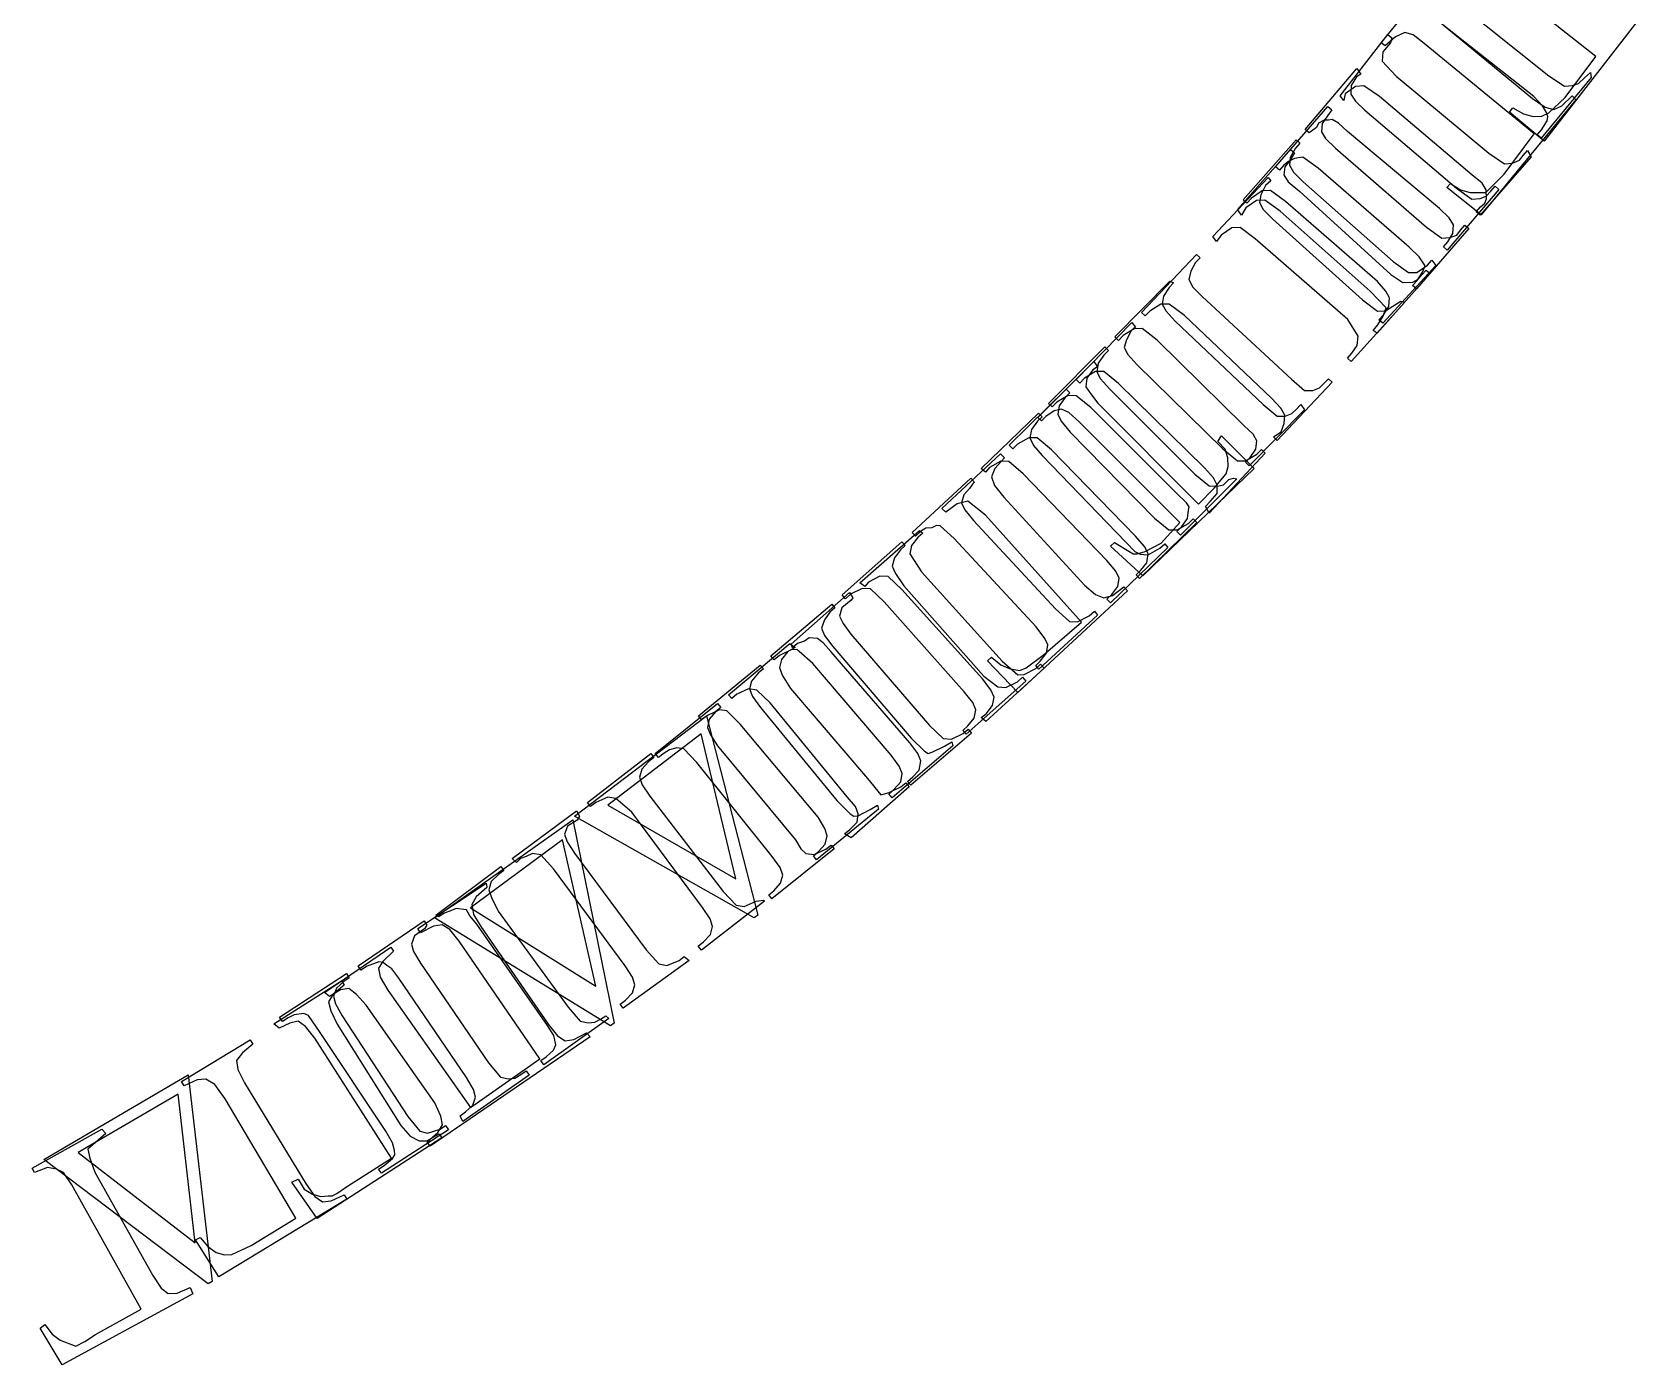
# Model space of a CAD drawing. Header units: millimetres. Extents: x -330 to 330, y -330 to 331.
# Drawn here: x 154.3 to 262.9, y -290.8 to -200.6 of the extents above; entities that cross this region are included whole.
import ezdxf

# ---------------------------------------------------------------- set-up
doc = ezdxf.new("R2010")
doc.units = ezdxf.units.MM
for name, color, linetype in [('Layer 1', 7, 'Continuous'), ('Layer 1 (2)', 7, 'Continuous'), ('Layer 1 (3)', 7, 'Continuous')]:
    doc.layers.add(name, color=color, linetype=linetype)

msp = doc.modelspace()

# ---------------------------------------------------------------- linework, layer by layer
at = {"layer": 'Layer 1'}
for p, q in [((245.573, -201.303, -90), (249.008, -197.118, -90)), ((247.18, -200.611, -90), (246.543625, -200.91225, -90)), ((247.748125, -200.7815, -90), (247.18, -200.611, -90)), ((248.494, -201.366, -90), (247.748125, -200.7815, -90)), ((249.627, -199.985, -90), (255.824, -205.072, -90)), ((245.839, -201.521, -90), (245.573, -201.303, -90)), ((246.543625, -200.91225, -90), (245.839, -201.521, -90)), ((255.935, -207.474, -90), (248.494, -201.366, -90)), ((255.824, -205.072, -90), (256.663375, -205.65575, -90)), ((257.7955, -205.57425, -90), (258.491, -204.903, -90)), ((258.491, -204.903, -90), (258.757, -205.171, -90)), ((258.757, -205.171, -90), (252.336, -212.944, -90)), ((256.663375, -205.65575, -90), (257.253, -205.824, -90)), ((257.253, -205.824, -90), (257.7955, -205.57425, -90)), ((253.895, -210.206, -90), (255.935, -207.474, -90)), ((235.868, -212.579, -90), (239.456, -208.538, -90)), ((239.417, -209.248, -90), (239.054625, -209.699, -90)), ((239.714, -208.767, -90), (239.417, -209.248, -90)), ((239.456, -208.538, -90), (239.714, -208.767, -90)), ((239.054625, -209.699, -90), (239.005, -210.252, -90)), ((239.005, -210.252, -90), (239.290125, -210.713875, -90)), ((252.669, -211.444, -90), (253.895, -210.206, -90)), ((239.290125, -210.713875, -90), (240.068, -211.37, -90)), ((240.068, -211.37, -90), (246.222, -216.995, -90)), ((250.027, -211.109, -90), (250.258, -210.828, -90)), ((252.336, -212.944, -90), (250.027, -211.109, -90)), ((250.258, -210.828, -90), (250.951625, -211.2505, -90)), ((250.951625, -211.2505, -90), (251.607, -211.442, -90)), ((251.607, -211.442, -90), (252.669, -211.444, -90)), ((236.125, -212.982, -90), (235.868, -212.579, -90)), ((236.428, -212.467, -90), (236.125, -212.982, -90)), ((237.157, -211.982, -90), (236.428, -212.467, -90)), ((237.715, -211.956, -90), (237.157, -211.982, -90)), ((238.741, -212.705, -90), (237.715, -211.956, -90)), ((244.834, -218.116, -90), (238.741, -212.705, -90)), ((229.373, -219.555, -90), (233.081, -215.624, -90)), ((233.332, -215.86, -90), (233.025, -216.185, -90)), ((233.081, -215.624, -90), (233.332, -215.86, -90)), ((232.69725, -216.753625, -90), (232.578, -217.323, -90)), ((233.025, -216.185, -90), (232.69725, -216.753625, -90)), ((248.887, -216.914, -90), (245.298, -220.955, -90)), ((246.222, -216.995, -90), (247.046, -217.531, -90)), ((248.0895, -217.309375, -90), (248.333, -217.02, -90)), ((248.333, -217.02, -90), (248.63, -216.686, -90)), ((248.63, -216.686, -90), (248.887, -216.914, -90)), ((232.578, -217.323, -90), (232.832, -217.847875, -90)), ((232.832, -217.847875, -90), (233.467, -218.468, -90)), ((245.91, -219.241, -90), (244.834, -218.116, -90)), ((247.046, -217.531, -90), (247.717, -217.511, -90)), ((247.717, -217.511, -90), (248.0895, -217.309375, -90)), ((230.68, -218.997, -90), (229.936, -219.46, -90)), ((231.238, -218.987, -90), (230.68, -218.997, -90)), ((232.271, -219.767, -90), (231.238, -218.987, -90)), ((233.467, -218.468, -90), (239.51, -224.058, -90)), ((245.721875, -219.810875, -90), (245.91, -219.241, -90)), ((224.941, -224.086, -90), (228.725, -220.229, -90)), ((228.725, -220.229, -90), (228.971, -220.546, -90)), ((229.624, -219.791, -90), (229.373, -219.555, -90)), ((229.936, -219.46, -90), (229.624, -219.791, -90)), ((238.17, -225.358, -90), (232.271, -219.767, -90)), ((245.344, -220.386, -90), (245.721875, -219.810875, -90)), ((228.347125, -221.406625, -90), (228.189, -221.918, -90)), ((228.659, -220.788, -90), (228.347125, -221.406625, -90)), ((228.971, -220.546, -90), (228.659, -220.788, -90)), ((245.041, -220.779, -90), (245.344, -220.386, -90)), ((245.298, -220.955, -90), (245.041, -220.779, -90)), ((228.189, -221.918, -90), (228.433375, -222.392125, -90)), ((228.433375, -222.392125, -90), (229.055, -223.08, -90)), ((226.258, -223.554, -90), (225.506, -224.002, -90)), ((226.817, -223.555, -90), (226.258, -223.554, -90)), ((227.804, -224.355, -90), (226.817, -223.555, -90)), ((229.055, -223.08, -90), (234.871, -228.787, -90)), ((225.186, -224.327, -90), (224.941, -224.086, -90)), ((225.506, -224.002, -90), (225.186, -224.327, -90)), ((233.621, -230.0618, -90), (227.804, -224.355, -90)), ((242.258, -224.277, -90), (238.55, -228.209, -90)), ((239.51, -224.058, -90), (240.399, -224.838, -90)), ((240.951, -224.835, -90), (241.401375, -224.645875, -90)), ((241.401375, -224.645875, -90), (241.701, -224.366, -90)), ((241.701, -224.366, -90), (242.007, -224.041, -90)), ((242.007, -224.041, -90), (242.258, -224.277, -90)), ((220.414, -228.533, -90), (224.274, -224.752, -90)), ((224.196, -225.31, -90), (223.794, -225.86325, -90)), ((224.515, -224.997, -90), (224.196, -225.31, -90)), ((224.274, -224.752, -90), (224.515, -224.997, -90)), ((238.8035, -226.03525, -90), (238.17, -225.358, -90)), ((240.399, -224.838, -90), (240.951, -224.835, -90)), ((223.794, -225.86325, -90), (223.704, -226.43, -90)), ((223.704, -226.43, -90), (223.9395, -226.913375, -90)), ((239.053, -226.51, -90), (238.8035, -226.03525, -90)), ((239.01325, -227.077375, -90), (239.053, -226.51, -90)), ((223.9395, -226.913375, -90), (224.547, -227.645, -90)), ((224.547, -227.645, -90), (230.249, -233.4709, -90)), ((238.299, -227.973, -90), (238.822, -227.641, -90)), ((238.822, -227.641, -90), (239.01325, -227.077375, -90)), ((220.654, -228.779, -90), (220.414, -228.533, -90)), ((220.98, -228.46, -90), (220.654, -228.779, -90)), ((221.741, -228.027, -90), (220.98, -228.46, -90)), ((222.3, -228.04, -90), (221.741, -228.027, -90)), ((223.271, -228.859, -90), (222.3, -228.04, -90)), ((228.973, -234.6801, -90), (223.271, -228.859, -90)), ((234.871, -228.787, -90), (235.859, -229.587, -90)), ((237.17, -229.14, -90), (237.483, -228.822, -90)), ((237.483, -228.822, -90), (237.728, -229.063, -90)), ((238.55, -228.209, -90), (238.299, -227.973, -90)), ((215.868, -232.8097, -90), (219.837, -229.129, -90)), ((219.446625, -230.115662, -90), (219.226, -230.6719, -90)), ((220.1, -229.381, -90), (219.446625, -230.115662, -90)), ((219.837, -229.129, -90), (220.1, -229.381, -90)), ((234.240625, -230.751575, -90), (233.621, -230.0618, -90)), ((237.728, -229.063, -90), (233.944, -233.1296, -90)), ((235.859, -229.587, -90), (236.412, -229.595, -90)), ((236.412, -229.595, -90), (237.17, -229.14, -90)), ((219.226, -230.6719, -90), (219.43, -231.2506, -90)), ((234.48, -231.2312, -90), (234.240625, -230.751575, -90)), ((219.43, -231.2506, -90), (220.063, -232.0528, -90)), ((220.063, -232.0528, -90), (225.515, -238.0006, -90)), ((234.017, -232.3536, -90), (234.478375, -231.7975, -90)), ((234.478375, -231.7975, -90), (234.48, -231.2312, -90)), ((216.126, -233.0622, -90), (215.868, -232.8097, -90)), ((216.90225, -232.496375, -90), (216.126, -233.0622, -90)), ((217.629, -232.3261, -90), (216.90225, -232.496375, -90)), ((218.827, -233.2672, -90), (217.629, -232.3261, -90)), ((225.3, -240.5141, -90), (218.827, -233.2672, -90)), ((233.698, -232.679, -90), (234.017, -232.3536, -90)), ((233.944, -233.1296, -90), (233.698, -232.679, -90)), ((233.1, -233.7625, -90), (229.239, -237.5442, -90)), ((230.249, -233.4709, -90), (231.22, -234.2493, -90)), ((231.22, -234.2493, -90), (231.773, -234.2684, -90)), ((231.773, -234.2684, -90), (232.54, -233.8292, -90)), ((232.54, -233.8292, -90), (232.859, -233.5167, -90)), ((232.859, -233.5167, -90), (233.1, -233.7625, -90)), ((229.578875, -235.381788, -90), (228.973, -234.6801, -90)), ((229.809, -235.8662, -90), (229.578875, -235.381788, -90)), ((229.324, -236.9793, -90), (229.721, -236.491525, -90)), ((229.721, -236.491525, -90), (229.809, -235.8662, -90)), ((228.999, -237.2981, -90), (229.324, -236.9793, -90)), ((229.239, -237.5442, -90), (228.999, -237.2981, -90)), ((228.414, -238.3763, -90), (220.994, -245.2584, -90)), ((225.515, -238.0006, -90), (226.26725, -238.6317, -90)), ((226.26725, -238.6317, -90), (226.829, -238.8695, -90)), ((226.829, -238.8695, -90), (227.40025, -238.695263, -90)), ((227.40025, -238.695263, -90), (228.18, -238.1242, -90)), ((228.18, -238.1242, -90), (228.414, -238.3763, -90)), ((222.709, -242.7295, -90), (225.3, -240.5141, -90)), ((201.427, -245.4142, -90), (205.576, -241.9513, -90)), ((205.576, -241.9513, -90), (205.939, -242.2157, -90)), ((205.00925, -243.021338, -90), (204.875, -243.5788, -90)), ((205.454, -242.5019, -90), (205.00925, -243.021338, -90)), ((205.939, -242.2157, -90), (205.454, -242.5019, -90)), ((218.955, -243.128, -90), (219.221, -242.8814, -90)), ((220.994, -245.2584, -90), (218.955, -243.128, -90)), ((219.221, -242.8814, -90), (219.85175, -243.393763, -90)), ((221.557, -243.6013, -90), (222.709, -242.7295, -90)), ((204.875, -243.5788, -90), (205.070625, -244.096075, -90)), ((205.070625, -244.096075, -90), (205.621, -244.9882, -90)), ((219.85175, -243.393763, -90), (220.475, -243.6722, -90)), ((220.475, -243.6722, -90), (221.14125, -243.773588, -90)), ((221.14125, -243.773588, -90), (221.557, -243.6013, -90)), ((202.79, -245.0155, -90), (201.997, -245.3864, -90)), ((203.346, -245.1126, -90), (202.79, -245.0155, -90)), ((204.25, -245.9661, -90), (203.346, -245.1126, -90)), ((205.621, -244.9882, -90), (210.842, -251.0776, -90)), ((196.482, -249.3888, -90), (200.699, -246.0093, -90)), ((200.914, -246.2778, -90), (200.566, -246.5569, -90)), ((200.699, -246.0093, -90), (200.914, -246.2778, -90)), ((201.647, -245.6785, -90), (201.427, -245.4142, -90)), ((201.997, -245.3864, -90), (201.647, -245.6785, -90)), ((209.47, -252.3172, -90), (204.25, -245.9661, -90)), ((200.117625, -247.0675, -90), (200.018, -247.6222, -90)), ((200.566, -246.5569, -90), (200.117625, -247.0675, -90)), ((200.018, -247.6222, -90), (200.20475, -248.122475, -90)), ((200.20475, -248.122475, -90), (200.687, -248.8797, -90)), ((196.697, -249.6573, -90), (196.482, -249.3888, -90)), ((197.084, -249.3721, -90), (196.697, -249.6573, -90)), ((197.442, -249.143775, -90), (197.084, -249.3721, -90)), ((197.941, -249.017, -90), (197.442, -249.143775, -90)), ((198.408, -249.0848, -90), (197.941, -249.017, -90)), ((199.293, -249.9965, -90), (198.408, -249.0848, -90)), ((200.687, -248.8797, -90), (205.966, -255.2382, -90)), ((204.389, -256.355, -90), (199.293, -249.9965, -90)), ((213.657, -251.6354, -90), (209.72, -255.0982, -90)), ((210.842, -251.0776, -90), (211.745, -252.1955, -90)), ((212.294, -252.0341, -90), (213.094, -251.6573, -90)), ((213.094, -251.6573, -90), (213.437, -251.3713, -90)), ((213.437, -251.3713, -90), (213.657, -251.6354, -90)), ((210.018875, -252.981713, -90), (209.47, -252.3172, -90)), ((211.745, -252.1955, -90), (212.294, -252.0341, -90)), ((181.557, -260.4999, -90), (190.911, -253.8687, -90)), ((190.911, -253.8687, -90), (193.702, -267.6363, -90)), ((210.21, -253.4708, -90), (210.018875, -252.981713, -90)), ((210.1415, -254.0267, -90), (210.21, -253.4708, -90)), ((209.288, -254.8339, -90), (209.638, -254.5418, -90)), ((209.72, -255.0982, -90), (209.288, -254.8339, -90)), ((209.638, -254.5418, -90), (210.1415, -254.0267, -90)), ((190.21, -255.24, -90), (183.979, -259.8372, -90)), ((192.467, -265.1338, -90), (190.21, -255.24, -90)), ((208.587, -255.852, -90), (204.369, -259.2315, -90)), ((205.966, -255.2382, -90), (206.326375, -255.839925, -90)), ((206.326375, -255.839925, -90), (206.668, -256.1499, -90)), ((206.668, -256.1499, -90), (207.216, -256.2235, -90)), ((207.216, -256.2235, -90), (208.023, -255.8626, -90)), ((208.023, -255.8626, -90), (208.371, -255.5835, -90)), ((208.371, -255.5835, -90), (208.587, -255.852, -90)), ((204.92225, -257.113675, -90), (204.389, -256.355, -90)), ((205.103, -257.6184, -90), (204.92225, -257.113675, -90)), ((204.51, -258.6778, -90), (204.959125, -258.171575, -90)), ((204.959125, -258.171575, -90), (205.103, -257.6184, -90)), ((204.154, -258.963, -90), (204.51, -258.6778, -90)), ((204.369, -259.2315, -90), (204.154, -258.963, -90)), ((193.446, -267.8217, -90), (181.557, -260.4999, -90)), ((183.979, -259.8372, -90), (192.467, -265.1338, -90)), ((170.689, -267.6884, -90), (175.251, -264.774, -90)), ((175.251, -264.774, -90), (175.436, -265.064, -90)), ((174.686875, -265.674925, -90), (174.375, -266.1837, -90)), ((175.436, -265.064, -90), (174.686875, -265.674925, -90)), ((174.375, -266.1837, -90), (174.528125, -266.789412, -90)), ((174.528125, -266.789412, -90), (174.952, -267.6916, -90)), ((171.041, -267.9784, -90), (170.689, -267.6884, -90)), ((171.757625, -267.643838, -90), (171.041, -267.9784, -90)), ((172.325, -267.4934, -90), (171.757625, -267.643838, -90)), ((172.8305, -267.868237, -90), (172.325, -267.4934, -90)), ((173.447, -268.6531, -90), (172.8305, -267.868237, -90)), ((174.952, -267.6916, -90), (179.268, -274.558, -90)), ((193.702, -267.6363, -90), (193.446, -267.8217, -90)), ((178.63, -276.766, -90), (173.447, -268.6531, -90)), ((179.268, -274.558, -90), (179.900625, -275.276675, -90)), ((154.328, -277.4449, -90), (159.056, -274.8094, -90)), ((159.312, -275.1099, -90), (158.097, -276.164, -90)), ((159.056, -274.8094, -90), (159.312, -275.1099, -90)), ((182.042, -275.4031, -90), (173.618, -280.8517, -90)), ((179.900625, -275.276675, -90), (180.516, -275.6058, -90)), ((180.516, -275.6058, -90), (181.036, -275.597687, -90)), ((181.036, -275.597687, -90), (181.856, -275.1131, -90)), ((181.856, -275.1131, -90), (182.042, -275.4031, -90)), ((158.097, -276.164, -90), (158.232625, -276.774425, -90)), ((158.232625, -276.774425, -90), (158.582, -277.7039, -90)), ((175.651, -278.6691, -90), (178.63, -276.766, -90)), ((154.495, -277.7457, -90), (154.328, -277.4449, -90)), ((155.380875, -277.399212, -90), (154.495, -277.7457, -90)), ((155.972, -277.5055, -90), (155.380875, -277.399212, -90)), ((156.4565, -277.74225, -90), (155.972, -277.5055, -90)), ((157.022, -278.5733, -90), (156.4565, -277.74225, -90)), ((158.582, -277.7039, -90), (162.486, -284.7077, -90)), ((161.709, -286.9826, -90), (157.022, -278.5733, -90)), ((171.886, -278.3918, -90), (172.316, -278.1966, -90)), ((173.618, -280.8517, -90), (171.886, -278.3918, -90)), ((172.316, -278.1966, -90), (172.737125, -278.864025, -90)), ((172.737125, -278.864025, -90), (173.285, -279.1983, -90)), ((174.933, -279.167963, -90), (175.651, -278.6691, -90)), ((173.285, -279.1983, -90), (173.85425, -279.3636, -90)), ((173.85425, -279.3636, -90), (174.362, -279.3213, -90)), ((174.362, -279.3213, -90), (174.629219, -279.318942, -90)), ((174.629219, -279.318942, -90), (174.933, -279.167963, -90)), ((162.486, -284.7077, -90), (163.05275, -285.557612, -90)), ((165.197, -285.9483, -90), (156.357, -290.7539, -90)), ((163.05275, -285.557612, -90), (163.54, -285.9303, -90)), ((163.54, -285.9303, -90), (164.136, -285.896188, -90)), ((164.136, -285.896188, -90), (165.029, -285.5263, -90)), ((165.029, -285.5263, -90), (165.197, -285.9483, -90)), ((158.622, -288.7034, -90), (161.709, -286.9826, -90)), ((154.881, -288.2581, -90), (155.198, -288.0242, -90)), ((156.357, -290.7539, -90), (154.881, -288.2581, -90)), ((155.198, -288.0242, -90), (155.689, -288.671588, -90)), ((155.689, -288.671588, -90), (156.228, -289.09, -90)), ((157.901625, -289.17085, -90), (158.622, -288.7034, -90)), ((156.228, -289.09, -90), (157.296, -289.4964, -90)), ((157.296, -289.4964, -90), (157.901625, -289.17085, -90))]:
    msp.add_line(p, q, dxfattribs=at)
at = {"layer": 'Layer 1 (2)'}
for p, q in [((250.551, -198.464), (256.914, -203.555)), ((255.898, -204.949), (249.435, -199.859)), ((240.437, -207.175), (243.938, -203.058)), ((243.911, -203.621), (243.561, -204.2085)), ((244.2, -203.435), (243.911, -203.621)), ((243.938, -203.058), (244.2, -203.435)), ((259.784, -203.655), (256.408, -207.761)), ((256.914, -203.555), (257.977, -204.251)), ((258.528, -204.203), (258.930875, -204.0675)), ((258.930875, -204.0675), (259.327, -203.674)), ((259.327, -203.674), (259.734, -203.326)), ((259.734, -203.326), (259.784, -203.655)), ((243.561, -204.2085), (243.523, -204.781)), ((243.523, -204.781), (243.844625, -205.2655)), ((256.4965, -205.573), (255.898, -204.949)), ((257.977, -204.251), (258.528, -204.203)), ((243.844625, -205.2655), (244.47, -205.879)), ((244.47, -205.879), (250.678, -211.157)), ((256.771, -206.026), (256.4965, -205.573)), ((256.860219, -206.309125), (256.771, -206.026)), ((240.699, -207.398), (240.437, -207.175)), ((241.216, -207.051), (240.699, -207.398)), ((241.34675, -206.7555), (241.216, -207.051)), ((241.713, -206.55), (241.34675, -206.7555)), ((242.013, -206.5505), (241.713, -206.55)), ((242.271, -206.512), (242.013, -206.5505)), ((242.702, -206.755375), (242.271, -206.512)), ((243.313, -207.304), (242.702, -206.755375)), ((249.521, -212.517), (243.313, -207.304)), ((256.139, -207.546), (256.424, -207.19)), ((256.424, -207.19), (256.80525, -206.5975)), ((256.80525, -206.5975), (256.860219, -206.309125)), ((236.241, -211.93), (239.823, -207.883)), ((240.081, -208.111), (239.785, -208.445)), ((239.823, -207.883), (240.081, -208.111)), ((256.408, -207.761), (256.139, -207.546)), ((239.4235, -209.078375), (239.374, -209.597)), ((239.785, -208.445), (239.4235, -209.078375)), ((239.374, -209.597), (239.642625, -210.058375)), ((239.642625, -210.058375), (240.299, -210.714)), ((237.529, -211.331), (236.801, -211.817)), ((238.088, -211.303), (237.529, -211.331)), ((239.115, -212.051), (238.088, -211.303)), ((240.299, -210.714), (246.401, -216.114)), ((253.547, -211.228), (250.047, -215.345)), ((250.678, -211.157), (251.72, -211.884)), ((252.670375, -211.679625), (252.996, -211.345)), ((252.996, -211.345), (253.285, -211.005)), ((253.285, -211.005), (253.547, -211.228)), ((236.499, -212.158), (236.241, -211.93)), ((236.801, -211.817), (236.499, -212.158)), ((245.341, -217.451), (239.115, -212.051)), ((250.18825, -213.161375), (249.521, -212.517)), ((251.72, -211.884), (252.272, -211.853)), ((252.272, -211.853), (252.670375, -211.679625)), ((250.461, -213.622), (250.18825, -213.161375)), ((250.425, -214.216125), (250.461, -213.622)), ((249.784, -215.122), (250.08, -214.775)), ((250.08, -214.775), (250.425, -214.216125)), ((250.047, -215.345), (249.784, -215.122)), ((249.268, -216.371), (245.687, -220.289)), ((246.401, -216.114), (247.428, -216.862)), ((247.428, -216.862), (247.981, -216.842)), ((247.981, -216.842), (248.715, -216.349)), ((248.715, -216.349), (249.011, -216.014)), ((249.011, -216.014), (249.268, -216.371)), ((227.553, -221.203), (231.293, -217.442)), ((231.232, -217.862), (230.848, -218.452)), ((231.541, -217.54), (231.232, -217.862)), ((231.293, -217.442), (231.541, -217.54)), ((245.887375, -218.10825), (245.341, -217.451)), ((246.136, -218.575), (245.887375, -218.10825)), ((230.848, -218.452), (230.776, -218.997)), ((230.776, -218.997), (231.02575, -219.46875)), ((245.731, -219.72), (246.088, -219.144875)), ((246.088, -219.144875), (246.136, -218.575)), ((231.02575, -219.46875), (231.655, -220.149)), ((231.655, -220.149), (237.599, -225.788)), ((245.429, -220.061), (245.731, -219.72)), ((245.687, -220.289), (245.429, -220.061)), ((227.801, -221.441), (227.553, -221.203)), ((228.117, -221.112), (227.801, -221.441)), ((228.864, -220.656), (228.117, -221.112)), ((229.423, -220.651), (228.864, -220.656)), ((230.42, -221.439), (229.423, -220.651)), ((236.302, -227.235), (230.42, -221.439)), ((223.078, -225.703), (226.895, -221.876)), ((226.823, -222.435), (226.427125, -222.993125)), ((227.138, -222.119), (226.823, -222.435)), ((226.895, -221.876), (227.138, -222.119)), ((226.427125, -222.993125), (226.344, -223.561)), ((226.344, -223.561), (226.584625, -224.037125)), ((226.584625, -224.037125), (227.201, -224.73)), ((223.321, -225.945), (223.078, -225.703)), ((223.643, -225.623), (223.321, -225.945)), ((224.399, -225.181), (223.643, -225.623)), ((224.958, -225.187), (224.399, -225.181)), ((225.939, -225.995), (224.958, -225.187)), ((227.201, -224.73), (232.969, -230.4849)), ((218.514, -230.1121), (222.406, -226.362)), ((222.645, -226.61), (222.324, -226.92)), ((222.406, -226.362), (222.645, -226.61)), ((231.708, -231.7493), (225.939, -225.995)), ((240.398, -226.145), (236.658, -229.932)), ((237.599, -225.788), (238.534, -226.576)), ((238.534, -226.576), (239.087, -226.578)), ((239.087, -226.578), (239.526875, -226.391375)), ((239.526875, -226.391375), (239.84, -226.114)), ((239.84, -226.114), (240.149, -225.792)), ((240.149, -225.792), (240.398, -226.145)), ((221.91675, -227.470125), (221.823, -228.036)), ((222.324, -226.92), (221.91675, -227.470125)), ((236.92975, -227.7795), (236.302, -227.235)), ((237.175, -228.237), (236.92975, -227.7795)), ((221.823, -228.036), (222.053875, -228.563375)), ((222.053875, -228.563375), (222.656, -229.222)), ((236.725, -229.365), (237.1045, -228.804)), ((237.1045, -228.804), (237.175, -228.237)), ((218.825, -230.36), (218.514, -230.1121)), ((219.081, -230.0438), (218.825, -230.36)), ((219.846, -229.617), (219.081, -230.0438)), ((220.405, -229.634), (219.846, -229.617)), ((221.37, -230.4613), (220.405, -229.634)), ((222.656, -229.222), (228.309, -235.0902)), ((236.409, -229.693), (236.725, -229.365)), ((236.658, -229.932), (236.409, -229.693)), ((213.853, -234.4404), (217.819, -230.769)), ((218.052, -231.0214), (217.725, -231.4654)), ((217.819, -230.769), (218.052, -231.0214)), ((227.023, -236.3292), (221.37, -230.4613)), ((235.825, -230.8172), (232.008, -234.6102)), ((232.969, -230.4849), (233.951, -231.2926)), ((234.503, -231.3051), (234.917, -231.204712)), ((234.917, -231.204712), (235.265, -230.8569)), ((235.265, -230.8569), (235.581, -230.7695)), ((235.581, -230.7695), (235.825, -230.8172)), ((217.343125, -231.884025), (217.202, -232.4303)), ((217.725, -231.4654), (217.343125, -231.884025)), ((232.419875, -232.444025), (231.708, -231.7493)), ((233.951, -231.2926), (234.503, -231.3051)), ((217.202, -232.4303), (217.423125, -232.915937)), ((217.423125, -232.915937), (218.011, -233.6331)), ((232.584516, -232.711456), (232.419875, -232.444025)), ((232.476875, -233.491325), (232.558, -232.9256)), ((232.558, -232.9256), (232.584516, -232.711456)), ((214.087, -234.6928), (213.853, -234.4404)), ((214.421, -234.3832), (214.087, -234.6928)), ((214.77825, -234.147875), (214.421, -234.3832)), ((215.194, -234.1245), (214.77825, -234.147875)), ((215.5, -233.958387), (215.194, -234.1245)), ((215.752, -234.0001), (215.5, -233.958387)), ((216.701, -234.8462), (215.752, -234.0001)), ((218.011, -233.6331), (223.547, -239.6124)), ((231.764, -234.3671), (232.086, -234.0443)), ((232.008, -234.6102), (231.764, -234.3671)), ((232.086, -234.0443), (232.476875, -233.491325)), ((209.123, -238.661), (213.16, -235.069)), ((213.389, -235.3262), (213.056, -235.6228)), ((213.16, -235.069), (213.389, -235.3262)), ((222.236, -240.8255), (216.701, -234.8462)), ((231.158, -235.4455), (227.266, -239.1952)), ((228.309, -235.0902), (228.9175, -235.728337)), ((229.826, -235.9406), (230.597, -235.5077)), ((230.597, -235.5077), (230.945, -235.1979)), ((230.945, -235.1979), (231.158, -235.4455)), ((212.65, -236.156212), (212.511, -236.7176)), ((213.056, -235.6228), (212.65, -236.156212)), ((227.6235, -237.0645), (227.023, -236.3292)), ((228.9175, -235.728337), (229.274, -235.917)), ((229.274, -235.917), (229.826, -235.9406)), ((212.511, -236.7176), (212.722375, -237.221613)), ((212.722375, -237.221613), (213.296, -238.0482)), ((227.849, -237.522), (227.6235, -237.0645)), ((227.756875, -238.086), (227.849, -237.522)), ((209.351, -238.9182), (209.123, -238.661)), ((209.692, -238.6152), (209.351, -238.9182)), ((210.472, -238.2194), (209.692, -238.6152)), ((211.03, -238.2586), (210.472, -238.2194)), ((211.961, -239.1232), (211.03, -238.2586)), ((213.296, -238.0482), (218.712, -244.1601)), ((227.027, -238.9475), (227.355, -238.6314)), ((227.355, -238.6314), (227.756875, -238.086)), ((204.302, -242.7925), (208.411, -239.2814)), ((208.295, -239.8331), (207.915125, -240.357812)), ((208.634, -239.5431), (208.295, -239.8331)), ((208.411, -239.2814), (208.634, -239.5431)), ((217.377, -245.2113), (211.961, -239.1232)), ((223.547, -239.6124), (224.495, -240.4586)), ((225.826, -240.0755), (226.18, -239.772)), ((226.18, -239.772), (226.388, -240.0247)), ((227.266, -239.1952), (227.027, -238.9475)), ((207.915125, -240.357812), (207.728, -240.9168)), ((207.728, -240.9168), (207.930375, -241.4111)), ((222.822375, -241.602262), (222.236, -240.8255)), ((226.388, -240.0247), (222.422, -243.696)), ((224.495, -240.4586), (225.046, -240.493)), ((225.046, -240.493), (225.826, -240.0755)), ((207.930375, -241.4111), (208.489, -242.1508)), ((223.039, -242.0347), (222.822375, -241.602262)), ((222.934625, -242.59685), (223.039, -242.0347)), ((204.526, -243.0541), (204.302, -242.7925)), ((204.872, -242.7581), (204.526, -243.0541)), ((205.661, -242.3779), (204.872, -242.7581)), ((206.051625, -242.3644), (205.661, -242.3779)), ((206.218, -242.4853), (206.051625, -242.3644)), ((207.132, -243.3113), (206.218, -242.4853)), ((208.489, -242.1508), (213.783, -248.3455)), ((222.216, -243.4436), (222.522, -243.1338)), ((222.522, -243.1338), (222.934625, -242.59685)), ((199.394, -246.8332), (203.571, -243.4047)), ((203.444, -243.954), (202.9955, -244.505525)), ((203.79, -243.6706), (203.444, -243.954)), ((203.571, -243.4047), (203.79, -243.6706)), ((212.425, -249.5057), (207.132, -243.3113)), ((218.712, -244.1601), (219.643, -244.889)), ((222.422, -243.696), (222.216, -243.4436)), ((202.9955, -244.505525), (202.856, -245.0263)), ((202.856, -245.0263), (203.0485, -245.524262)), ((217.949125, -245.941325), (217.377, -245.2113)), ((221.544, -244.4929), (217.506, -248.0849)), ((219.643, -244.889), (220.194, -244.9345)), ((220.194, -244.9345), (220.981, -244.5324)), ((220.981, -244.5324), (221.315, -244.2358)), ((221.315, -244.2358), (221.544, -244.4929)), ((203.0485, -245.524262), (203.592, -246.2752)), ((203.592, -246.2752), (208.762, -252.5738)), ((218.156, -246.436), (217.949125, -245.941325)), ((199.612, -247.0991), (199.394, -246.8332)), ((200.005, -246.8102), (199.612, -247.0991)), ((200.822, -246.4456), (200.005, -246.8102)), ((201.316, -246.5069), (200.822, -246.4456)), ((202.212, -247.4081), (201.316, -246.5069)), ((207.5, -253.7068), (202.212, -247.4081)), ((217.618, -247.5248), (218.04075, -246.996)), ((218.04075, -246.996), (218.156, -246.436)), ((213.783, -248.3455), (214.697, -249.2287)), ((217.277, -247.8277), (217.618, -247.5248)), ((217.506, -248.0849), (217.277, -247.8277)), ((191.89, -252.7024), (196.169, -249.4002)), ((196.169, -249.4002), (196.379, -249.6727)), ((212.982375, -250.246987), (212.425, -249.5057)), ((216.605, -248.8702), (212.497, -252.3812)), ((214.697, -249.2287), (214.945375, -249.39805)), ((214.945375, -249.39805), (215.247, -249.2848)), ((215.247, -249.2848), (216.042, -248.8985)), ((216.042, -248.8985), (216.541, -248.6085)), ((216.541, -248.6085), (216.605, -248.8702)), ((195.56125, -250.44765), (195.405, -250.9996)), ((196.025, -249.9455), (195.56125, -250.44765)), ((196.379, -249.6727), (196.025, -249.9455)), ((213.179, -250.7458), (212.982375, -250.246987)), ((213.08175, -251.303175), (213.179, -250.7458)), ((195.405, -250.9996), (195.58275, -251.50315)), ((195.58275, -251.50315), (196.104, -252.2698)), ((212.273, -252.1195), (212.62, -251.8235)), ((212.62, -251.8235), (213.08175, -251.303175)), ((192.101, -252.9747), (191.89, -252.7024)), ((192.461, -252.6963), (192.101, -252.9747)), ((193.268, -252.3558), (192.461, -252.6963)), ((193.822, -252.4336), (193.268, -252.3558)), ((194.89, -253.3612), (193.822, -252.4336)), ((196.104, -252.2698), (201.083, -258.7201)), ((208.762, -252.5738), (209.658, -253.475)), ((211.01, -253.1718), (211.517, -252.8887)), ((211.517, -252.8887), (211.573, -253.1546)), ((212.497, -252.3812), (212.273, -252.1195)), ((186.799, -256.4844), (191.142, -253.2681)), ((191.207, -253.9126), (190.541625, -254.31595)), ((191.142, -253.2681), (191.347, -253.6375)), ((191.347, -253.6375), (191.207, -253.9126)), ((199.669, -259.8115), (194.89, -253.3612)), ((211.573, -253.1546), (207.395, -256.5831)), ((207.938125, -254.45905), (207.5, -253.7068)), ((209.658, -253.475), (209.90475, -253.6325)), ((209.90475, -253.6325), (210.207, -253.6136)), ((210.207, -253.6136), (211.01, -253.1718)), ((190.541625, -254.31595), (190.348, -254.8519)), ((190.348, -254.8519), (190.514625, -255.358975)), ((208.11, -254.9617), (207.938125, -254.45905)), ((207.972875, -255.516487), (208.11, -254.9617)), ((188.183, -256.1653), (187.75325, -256.35795)), ((188.736, -256.2542), (188.183, -256.1653)), ((190.514625, -255.358975), (191.021, -256.1359)), ((191.021, -256.1359), (195.87, -262.6841)), ((207.177, -256.3171), (207.529, -256.028)), ((207.529, -256.028), (207.972875, -255.516487)), ((181.631, -260.3261), (186.037, -257.0371)), ((186.037, -257.0371), (186.236, -257.3178)), ((187.085, -256.7611), (186.799, -256.4844)), ((187.37, -256.4897), (187.085, -256.7611)), ((187.75325, -256.35795), (187.37, -256.4897)), ((189.586, -257.1987), (188.736, -256.2542)), ((194.435, -263.7469), (189.586, -257.1987)), ((207.395, -256.5831), (207.177, -256.3171)), ((185.3885, -258.059675), (185.211, -258.605)), ((185.872, -257.5763), (185.3885, -258.059675)), ((186.236, -257.3178), (185.872, -257.5763)), ((185.211, -258.605), (185.41125, -259.135437)), ((185.41125, -259.135437), (185.859, -260.0642)), ((203.876, -259.3847), (199.598, -262.687)), ((201.083, -258.7201), (201.952, -259.6477)), ((202.498, -259.7313), (203.312, -259.3853)), ((203.312, -259.3853), (203.796, -259.3075)), ((203.796, -259.3075), (203.876, -259.3847)), ((181.83, -260.447), (181.631, -260.3261)), ((182.202, -260.1832), (181.83, -260.447)), ((182.589, -260.057187), (182.202, -260.1832)), ((183.021, -259.875), (182.589, -260.057187)), ((183.714, -259.975), (183.021, -259.875)), ((183.9355, -260.383975), (183.714, -259.975)), ((184.403, -260.9362), (183.9355, -260.383975)), ((185.859, -260.0642), (190.577, -266.5454)), ((200.188625, -260.579487), (199.669, -259.8115)), ((201.952, -259.6477), (202.498, -259.7313)), ((176.375, -263.7554), (180.842, -260.7148)), ((180.862, -261.2506), (180.19775, -261.72735)), ((180.842, -260.7148), (181.036, -260.9992)), ((181.036, -260.9992), (180.862, -261.2506)), ((189.199, -267.7821), (184.403, -260.9362)), ((200.361, -261.0876), (200.188625, -260.579487)), ((200.207125, -261.63795), (200.361, -261.0876)), ((180.19775, -261.72735), (179.985, -262.292)), ((179.985, -262.292), (180.132125, -262.782213)), ((195.87, -262.6841), (196.72, -263.6286)), ((199.387, -262.4145), (199.748, -262.1361)), ((199.598, -262.687), (199.387, -262.4145)), ((199.748, -262.1361), (200.207125, -261.63795)), ((176.568, -264.0398), (176.375, -263.7554)), ((177.77, -263.4918), (176.981, -263.7834)), ((178.077375, -263.520988), (177.77, -263.4918)), ((178.318, -263.7313), (178.077375, -263.520988)), ((178.657625, -263.955888), (178.318, -263.7313)), ((180.132125, -262.782213), (180.607, -263.5755)), ((180.607, -263.5755), (185.191, -270.312)), ((198.761, -263.404), (194.306, -266.6205)), ((194.939375, -264.525238), (194.435, -263.7469)), ((196.72, -263.6286), (197.265, -263.7231)), ((197.265, -263.7231), (198.085, -263.3932)), ((198.085, -263.3932), (198.444, -263.1275)), ((198.444, -263.1275), (198.761, -263.404)), ((171.069, -267.2246), (175.596, -264.2737)), ((175.41, -264.8058), (174.9075, -265.269487)), ((175.784, -264.5621), (175.41, -264.8058)), ((175.596, -264.2737), (175.784, -264.5621)), ((176.981, -263.7834), (176.568, -264.0398)), ((179.13, -264.5803), (178.657625, -263.955888)), ((183.715, -271.3166), (179.13, -264.5803)), ((195.101, -265.0365), (194.939375, -264.525238)), ((174.9075, -265.269487), (174.708, -265.8072)), ((174.708, -265.8072), (174.844625, -266.323425)), ((194.468, -266.0726), (194.936, -265.583725)), ((194.936, -265.583725), (195.101, -265.0365)), ((172.705, -266.9888), (172.06275, -267.073338)), ((173.015, -267.1105), (172.705, -266.9888)), ((174.844625, -266.323425), (175.303, -267.1293)), ((190.577, -266.5454), (191.408, -267.5069)), ((194.101, -266.3438), (194.468, -266.0726)), ((194.306, -266.6205), (194.101, -266.3438)), ((171.256, -267.513), (171.069, -267.2246)), ((171.638, -267.264), (171.256, -267.513)), ((172.06275, -267.073338), (171.638, -267.264)), ((173.807, -268.2689), (173.015, -267.1105)), ((175.303, -267.1293), (179.752, -273.9556)), ((193.341, -267.3206), (188.935, -270.4501)), ((189.619125, -268.470237), (189.199, -267.7821)), ((191.408, -267.5069), (191.95, -267.6122)), ((191.95, -267.6122), (192.388625, -267.574675)), ((192.388625, -267.574675), (192.777, -267.3534)), ((192.777, -267.3534), (193.141, -267.1497)), ((193.141, -267.1497), (193.341, -267.3206)), ((178.256, -274.9308), (173.807, -268.2689)), ((189.58475, -269.452188), (189.761, -269.0917)), ((189.761, -269.0917), (189.619125, -268.470237)), ((188.735, -270.1694), (189.107, -269.9053)), ((188.935, -270.4501), (188.735, -270.1694)), ((189.107, -269.9053), (189.58475, -269.452188)), ((155.125, -276.8652), (164.894, -271.1208)), ((164.894, -271.1208), (166.513, -285.1144)), ((187.939, -271.1423), (183.471, -274.2829)), ((184.18725, -272.114537), (183.715, -271.3166)), ((185.191, -270.312), (186.003, -271.2896)), ((186.003, -271.2896), (186.543, -271.4058)), ((186.543, -271.4058), (186.9835, -271.35965)), ((186.9835, -271.35965), (187.376, -271.1089)), ((187.376, -271.1089), (187.745, -270.8578)), ((187.745, -270.8578), (187.939, -271.1423)), ((164.216, -272.4321), (157.444, -276.3847)), ((165.368, -282.4873), (164.216, -272.4321)), ((184.328, -272.6319), (184.18725, -272.114537)), ((183.654, -273.6418), (184.14175, -273.172137)), ((184.14175, -273.172137), (184.328, -272.6319)), ((179.752, -273.9556), (180.545, -274.9493)), ((181.921, -274.7959), (182.295, -274.5522)), ((182.295, -274.5522), (182.483, -274.8406)), ((183.277, -273.8984), (183.654, -273.6418)), ((183.471, -274.2829), (183.277, -273.8984)), ((182.483, -274.8406), (177.956, -277.7915)), ((178.713125, -275.737875), (178.256, -274.9308)), ((180.545, -274.9493), (181.083, -275.0763)), ((181.083, -275.0763), (181.921, -274.7959)), ((157.444, -276.3847), (165.368, -282.4873)), ((178.15, -277.2544), (178.711125, -276.794375)), ((178.711125, -276.794375), (178.855234, -276.53575)), ((178.844, -276.258), (178.713125, -275.737875)), ((178.855234, -276.53575), (178.844, -276.258)), ((166.24, -285.2736), (155.125, -276.8652)), ((177.768, -277.5031), (178.15, -277.2544)), ((177.956, -277.7915), (177.768, -277.5031)), ((166.513, -285.1144), (166.24, -285.2736))]:
    msp.add_line(p, q, dxfattribs=at)
at = {"layer": 'Layer 1 (3)'}
for p, q in [((260.103, -202.24, -140), (252.54, -196.284, -140)), ((242.801, -204.904, -140), (246.04, -200.751, -140)), ((246.04, -200.751, -140), (246.304, -200.971, -140)), ((262.877, -199.893, -140), (256.615, -207.962, -140)), ((246.212, -201.315, -140), (245.69875, -201.91575, -140)), ((246.304, -200.971, -140), (246.212, -201.315, -140)), ((245.69875, -201.91575, -140), (245.643, -202.557, -140)), ((245.643, -202.557, -140), (246.601, -203.566, -140)), ((258.03, -205.017, -140), (260.103, -202.24, -140)), ((246.601, -203.566, -140), (252.863, -208.78, -140)), ((243.063, -205.208, -140), (242.801, -204.904, -140)), ((243.138, -204.775, -140), (243.063, -205.208, -140)), ((243.851, -204.267, -140), (243.138, -204.775, -140)), ((244.409, -204.223, -140), (243.851, -204.267, -140)), ((245.458, -204.939, -140), (244.409, -204.223, -140)), ((251.72, -210.243, -140), (245.458, -204.939, -140)), ((256.914, -206.057, -140), (258.03, -205.017, -140)), ((238.435, -209.703, -140), (241.974, -205.619, -140)), ((242.235, -205.845, -140), (241.942, -206.256, -140)), ((241.974, -205.619, -140), (242.235, -205.845, -140)), ((254.27, -205.994, -140), (254.494, -205.709, -140)), ((256.615, -207.962, -140), (254.27, -205.994, -140)), ((254.494, -205.709, -140), (255.19675, -206.11675, -140)), ((255.19675, -206.11675, -140), (255.856, -206.295, -140)), ((256.438625, -206.267125, -140), (256.914, -206.057, -140)), ((241.5865, -206.775625, -140), (241.543, -207.338, -140)), ((241.942, -206.256, -140), (241.5865, -206.775625, -140)), ((255.856, -206.295, -140), (256.438625, -206.267125, -140)), ((241.543, -207.338, -140), (241.816875, -207.796625, -140)), ((241.816875, -207.796625, -140), (242.48, -208.445, -140)), ((239.320125, -209.332625, -140), (238.993, -209.584, -140)), ((239.717, -209.148, -140), (239.320125, -209.332625, -140)), ((240.275, -209.057, -140), (239.717, -209.148, -140)), ((241.31, -209.794, -140), (240.275, -209.057, -140)), ((242.48, -208.445, -140), (248.637, -213.782, -140)), ((255.733, -209.031, -140), (252.275, -212.975, -140)), ((252.863, -208.78, -140), (253.912, -209.497, -140)), ((253.912, -209.497, -140), (254.464, -209.459, -140)), ((254.464, -209.459, -140), (254.942375, -209.24475, -140)), ((254.942375, -209.24475, -140), (255.183, -208.945, -140)), ((255.183, -208.945, -140), (255.468, -208.602, -140)), ((255.468, -208.602, -140), (255.733, -209.031, -140)), ((234.189, -214.423, -140), (237.938, -210.434, -140)), ((237.938, -210.434, -140), (238.113, -210.64, -140)), ((238.695, -209.928, -140), (238.435, -209.703, -140)), ((238.993, -209.584, -140), (238.695, -209.928, -140)), ((247.467, -215.132, -140), (241.31, -209.794, -140)), ((252.418, -210.801, -140), (251.72, -210.243, -140)), ((237.434625, -211.5865, -140), (237.344, -212.12, -140)), ((237.766, -210.972, -140), (237.434625, -211.5865, -140)), ((238.113, -210.64, -140), (237.766, -210.972, -140)), ((252.672, -211.248, -140), (252.418, -210.801, -140)), ((252.708625, -211.867, -140), (252.672, -211.248, -140)), ((237.344, -212.12, -140), (237.60825, -212.5835, -140)), ((237.60825, -212.5835, -140), (238.258, -213.245, -140)), ((252.011, -212.755, -140), (252.302, -212.405, -140)), ((252.275, -212.975, -140), (252.011, -212.755, -140)), ((252.302, -212.405, -140), (252.585797, -212.164313, -140)), ((252.585797, -212.164313, -140), (252.708625, -211.867, -140)), ((235.483, -213.836, -140), (234.75, -214.315, -140)), ((236.041, -213.813, -140), (235.483, -213.836, -140)), ((237.062, -214.571, -140), (236.041, -213.813, -140)), ((238.258, -213.245, -140), (244.308, -218.703, -140)), ((248.637, -213.782, -140), (249.672, -214.519, -140)), ((250.953, -213.993, -140), (251.245, -213.655, -140)), ((251.245, -213.655, -140), (251.506, -213.881, -140)), ((234.445, -214.765, -140), (234.189, -214.423, -140)), ((234.75, -214.315, -140), (234.445, -214.765, -140)), ((243.335, -220.03, -140), (237.062, -214.571, -140)), ((251.506, -213.881, -140), (247.966, -217.965, -140)), ((249.672, -214.519, -140), (250.224, -214.493, -140)), ((250.224, -214.493, -140), (250.691625, -214.315, -140)), ((250.691625, -214.315, -140), (250.953, -213.993, -140)), ((248.149, -215.80125, -140), (247.467, -215.132, -140)), ((248.564, -216.403, -140), (248.149, -215.80125, -140)), ((248.004, -217.395, -140), (248.375875, -216.835625, -140)), ((248.375875, -216.835625, -140), (248.564, -216.403, -140)), ((247.706, -217.739, -140), (248.004, -217.395, -140)), ((247.966, -217.965, -140), (247.706, -217.739, -140)), ((247.174, -218.859, -140), (243.554, -222.872, -140)), ((244.308, -218.703, -140), (245.328, -219.461, -140)), ((245.881, -219.446, -140), (246.62, -218.96, -140)), ((246.62, -218.96, -140), (246.919, -218.802, -140)), ((246.919, -218.802, -140), (247.174, -218.859, -140)), ((244.019, -221.162, -140), (243.335, -220.03, -140)), ((245.328, -219.461, -140), (245.881, -219.446, -140)), ((243.966375, -221.799625, -140), (244.019, -221.162, -140)), ((243.299, -222.641, -140), (243.604, -222.303, -140)), ((243.604, -222.303, -140), (243.966375, -221.799625, -140)), ((222.351, -226.651, -140), (226.141, -222.877, -140)), ((226.067, -223.435, -140), (225.668375, -224.003625, -140)), ((226.384, -223.24, -140), (226.067, -223.435, -140)), ((226.141, -222.877, -140), (226.384, -223.24, -140)), ((243.554, -222.872, -140), (243.299, -222.641, -140)), ((225.668375, -224.003625, -140), (225.605, -224.579, -140)), ((225.605, -224.579, -140), (225.92075, -225.0335, -140)), ((225.92075, -225.0335, -140), (226.418, -225.686, -140)), ((226.418, -225.686, -140), (233.219, -232.5134, -140)), ((222.594, -226.895, -140), (222.351, -226.651, -140)), ((222.904, -226.586, -140), (222.594, -226.895, -140)), ((223.45375, -226.204, -140), (222.904, -226.586, -140)), ((223.951, -226.095, -140), (223.45375, -226.204, -140)), ((224.442125, -226.321375, -140), (223.951, -226.095, -140)), ((225.153, -226.946, -140), (224.442125, -226.321375, -140)), ((231.953, -233.7736, -140), (225.153, -226.946, -140)), ((234.53, -228.277, -140), (234.78, -227.899, -140)), ((234.78, -227.899, -140), (236.988, -230.0999, -140)), ((235.031625, -228.80325, -140), (234.53, -228.277, -140)), ((235.198, -229.4, -140), (235.031625, -228.80325, -140)), ((236.988, -230.0999, -140), (229.466, -237.3664, -140)), ((235.091, -230.465, -140), (235.226625, -229.965463, -140)), ((235.226625, -229.965463, -140), (235.198, -229.4, -140)), ((234.293, -231.4434, -140), (235.091, -230.465, -140)), ((233.219, -232.5134, -140), (234.293, -231.4434, -140)), ((210.324, -237.8395, -140), (214.344, -234.2964, -140)), ((214.344, -234.2964, -140), (214.574, -234.4835, -140)), ((230.695, -235.151, -140), (231.953, -233.7736, -140)), ((213.816375, -235.317138, -140), (213.702, -235.8792, -140)), ((214.242, -234.7817, -140), (213.816375, -235.317138, -140)), ((214.574, -234.4835, -140), (214.242, -234.7817, -140)), ((227.28, -235.3691, -140), (227.531, -235.1198, -140)), ((229.466, -237.3664, -140), (227.28, -235.3691, -140)), ((227.531, -235.1198, -140), (228.516, -235.7135, -140)), ((229.621, -235.7355, -140), (230.695, -235.151, -140)), ((213.702, -235.8792, -140), (214.494, -237.0941, -140)), ((228.516, -235.7135, -140), (228.804391, -235.878319, -140)), ((228.804391, -235.878319, -140), (229.084625, -235.894075, -140)), ((229.084625, -235.894075, -140), (229.621, -235.7355, -140)), ((211.672, -237.3913, -140), (210.893, -237.791, -140)), ((212.23, -237.4275, -140), (211.672, -237.3913, -140)), ((213.165, -238.2877, -140), (212.23, -237.4275, -140)), ((214.494, -237.0941, -140), (219.94, -243.1547, -140)), ((205.662, -241.99, -140), (209.621, -238.5059, -140)), ((209.621, -238.5059, -140), (209.846, -238.8499, -140)), ((210.654, -238.0956, -140), (210.324, -237.8395, -140)), ((210.893, -237.791, -140), (210.654, -238.0956, -140)), ((218.612, -244.3485, -140), (213.165, -238.2877, -140)), ((209.09875, -239.537462, -140), (208.947, -240.0972, -140)), ((209.72, -239.0105, -140), (209.09875, -239.537462, -140)), ((209.846, -238.8499, -140), (209.72, -239.0105, -140)), ((208.947, -240.0972, -140), (209.180125, -240.59025, -140)), ((209.180125, -240.59025, -140), (209.714, -241.3275, -140)), ((205.756, -242.2506, -140), (205.662, -241.99, -140)), ((206.1, -241.9527, -140), (205.756, -242.2506, -140)), ((206.567, -241.789362, -140), (206.1, -241.9527, -140)), ((206.887, -241.5685, -140), (206.567, -241.789362, -140)), ((207.444, -241.6159, -140), (206.887, -241.5685, -140)), ((207.841125, -241.91225, -140), (207.444, -241.6159, -140)), ((208.362, -242.4945, -140), (207.841125, -241.91225, -140)), ((209.714, -241.3275, -140), (215.039, -247.4952, -140)), ((213.687, -248.6622, -140), (208.362, -242.4945, -140)), ((222.774, -243.6092, -140), (218.84, -247.2213, -140)), ((219.94, -243.1547, -140), (220.999, -244.0648, -140)), ((220.999, -244.0648, -140), (221.427, -244.0574, -140)), ((221.427, -244.0574, -140), (222.212, -243.6516, -140)), ((222.212, -243.6516, -140), (222.544, -243.3531, -140)), ((222.544, -243.3531, -140), (222.774, -243.6092, -140)), ((219.187, -245.075775, -140), (218.612, -244.3485, -140)), ((219.396, -245.5695, -140), (219.187, -245.075775, -140)), ((218.864, -246.7107, -140), (219.284125, -246.136125, -140)), ((219.284125, -246.136125, -140), (219.396, -245.5695, -140)), ((191.027, -253.6377, -140), (199.941, -246.8535, -140)), ((199.941, -246.8535, -140), (203.426, -260.3237, -140)), ((218.524, -246.9655, -140), (218.864, -246.7107, -140)), ((218.84, -247.2213, -140), (218.524, -246.9655, -140)), ((199.581, -248.0653, -140), (193.266, -252.8924, -140)), ((201.938, -257.8745, -140), (199.581, -248.0653, -140)), ((217.864, -248.0055, -140), (213.773, -251.5375, -140)), ((215.039, -247.4952, -140), (215.957, -248.3736, -140)), ((215.957, -248.3736, -140), (216.507, -248.4273, -140)), ((216.507, -248.4273, -140), (217.301, -248.037, -140)), ((217.301, -248.037, -140), (217.639, -247.7452, -140)), ((217.639, -247.7452, -140), (217.864, -248.0055, -140)), ((214.24825, -249.400663, -140), (213.687, -248.6622, -140)), ((214.448, -249.8986, -140), (214.24825, -249.400663, -140)), ((213.893, -250.9789, -140), (214.32425, -250.519937, -140)), ((214.32425, -250.519937, -140), (214.448, -249.8986, -140)), ((213.548, -251.2768, -140), (213.893, -250.9789, -140)), ((213.773, -251.5375, -140), (213.548, -251.2768, -140)), ((193.266, -252.8924, -140), (201.938, -257.8745, -140)), ((203.177, -260.5185, -140), (191.027, -253.6377, -140)), ((180.415, -261.2336, -140), (185.048, -258.1621, -140)), ((185.048, -258.1621, -140), (185.09, -258.446, -140)), ((184.361125, -259.081, -140), (184.065, -259.5996, -140)), ((185.09, -258.446, -140), (184.361125, -259.081, -140)), ((184.065, -259.5996, -140), (184.18225, -260.276725, -140)), ((184.18225, -260.276725, -140), (184.691, -261.0878, -140)), ((203.426, -260.3237, -140), (203.177, -260.5185, -140)), ((180.61, -261.5175, -140), (180.415, -261.2336, -140)), ((181.4695, -261.063237, -140), (180.61, -261.5175, -140)), ((182.059, -260.9749, -140), (181.4695, -261.063237, -140)), ((182.575875, -261.30295, -140), (182.059, -260.9749, -140)), ((183.218, -262.0978, -140), (182.575875, -261.30295, -140)), ((184.691, -261.0878, -140), (189.225, -267.7011, -140)), ((174.116, -265.5516, -140), (178.589, -262.4854, -140)), ((178.589, -262.4854, -140), (178.784, -262.7693, -140)), ((188.662, -270.0382, -140), (183.218, -262.0978, -140)), ((178.059875, -263.46985, -140), (177.764, -263.9139, -140)), ((178.784, -262.7693, -140), (178.059875, -263.46985, -140)), ((177.764, -263.9139, -140), (177.88, -264.514988, -140)), ((177.88, -264.514988, -140), (178.392, -265.4058, -140)), ((174.451, -265.8355, -140), (174.116, -265.5516, -140)), ((175.183375, -265.384412, -140), (174.451, -265.8355, -140)), ((175.756, -265.2955, -140), (175.183375, -265.384412, -140)), ((176.276, -265.7064, -140), (175.756, -265.2955, -140)), ((176.919, -266.4158, -140), (176.276, -265.7064, -140)), ((178.392, -265.4058, -140), (183.976, -273.3465, -140)), ((181.577, -273.029, -140), (176.919, -266.4158, -140)), ((189.225, -267.7011, -140), (189.8675, -268.495275, -140)), ((164.441, -271.5722, -140), (169.069, -268.7642, -140)), ((169.248, -269.0584, -140), (168.55325, -269.6519, -140)), ((169.069, -268.7642, -140), (169.248, -269.0584, -140)), ((192.075, -268.5652, -140), (181.248, -275.955, -140)), ((189.8675, -268.495275, -140), (190.387, -268.8213, -140)), ((190.387, -268.8213, -140), (190.97725, -268.74135, -140)), ((190.97725, -268.74135, -140), (191.833, -268.2816, -140)), ((191.833, -268.2816, -140), (192.075, -268.5652, -140)), ((168.55325, -269.6519, -140), (168.16, -270.1533, -140)), ((168.16, -270.1533, -140), (168.2435, -270.761075, -140)), ((183.976, -273.3465, -140), (188.662, -270.0382, -140)), ((168.2435, -270.761075, -140), (168.702, -271.6741, -140)), ((164.619, -271.8664, -140), (164.441, -271.5722, -140)), ((165.491375, -271.467863, -140), (164.619, -271.8664, -140)), ((166.081, -271.415, -140), (165.491375, -271.467863, -140)), ((166.6785, -271.78945, -140), (166.081, -271.415, -140)), ((167.39, -272.7456, -140), (166.6785, -271.78945, -140)), ((168.702, -271.6741, -140), (172.861, -278.5292, -140)), ((172.169, -280.8313, -140), (167.39, -272.7456, -140)), ((181.977125, -273.91505, -140), (181.577, -273.029, -140)), ((181.78275, -275.03585, -140), (182.078, -274.5173, -140)), ((182.078, -274.5173, -140), (181.977125, -273.91505, -140)), ((181.054, -275.6711, -140), (181.78275, -275.03585, -140)), ((181.248, -275.955, -140), (181.054, -275.6711, -140)), ((172.861, -278.5292, -140), (173.45925, -279.3578, -140)), ((175.612, -279.5478, -140), (166.959, -284.7971, -140)), ((173.45925, -279.3578, -140), (173.96, -279.7121, -140)), ((173.96, -279.7121, -140), (174.554, -279.656175, -140)), ((174.554, -279.656175, -140), (175.433, -279.2536, -140)), ((175.433, -279.2536, -140), (175.612, -279.5478, -140)), ((169.147, -282.6649, -140), (172.169, -280.8313, -140)), ((165.39, -282.3005, -140), (165.7, -282.1383, -140)), ((165.7, -282.1383, -140), (166.215, -282.744212, -140)), ((166.959, -284.7971, -140), (165.39, -282.3005, -140)), ((166.215, -282.744212, -140), (166.769, -283.139, -140)), ((166.769, -283.139, -140), (167.344375, -283.317312, -140)), ((167.344375, -283.317312, -140), (167.844, -283.2869, -140)), ((167.844, -283.2869, -140), (169.147, -282.6649, -140))]:
    msp.add_line(p, q, dxfattribs=at)

doc.saveas('drawing.dxf')
